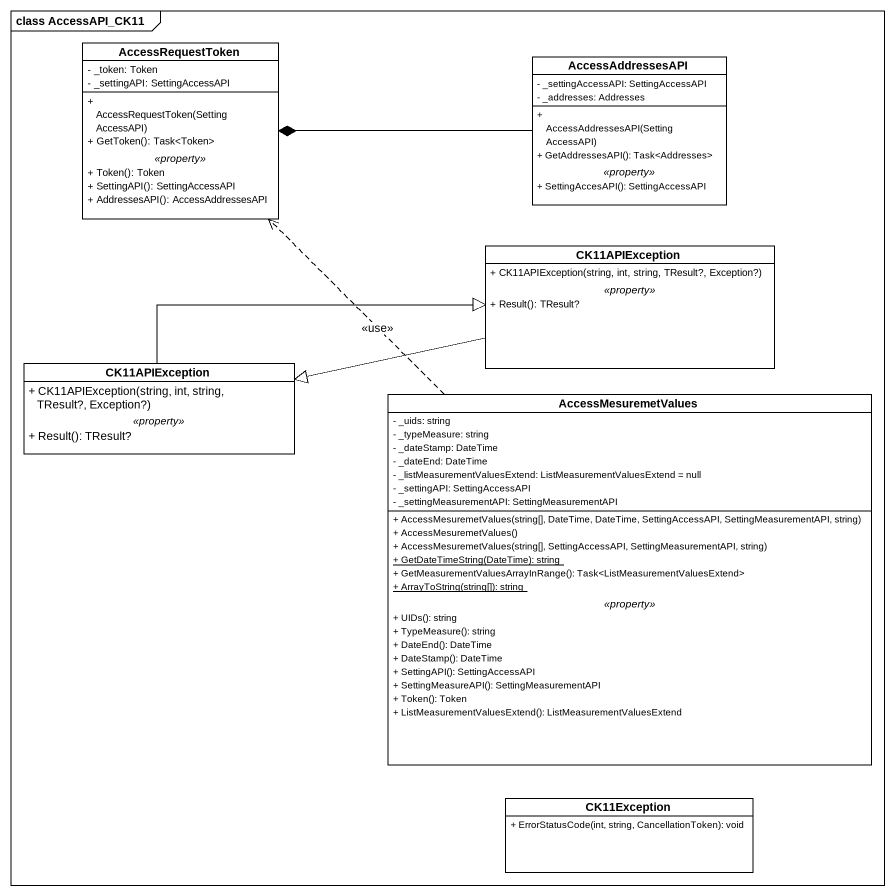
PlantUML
@startuml
mainframe class AccessAPI_CK11
hide circle
hide empty members
skinparam classAttributeIconSize 0
class AccessRequestToken {
  - _token: Token
  - _settingAPI: SettingAccessAPI
  --
  + AccessRequestToken(SettingAccessAPI)
  + GetToken(): Task<Token>
  .. <<property>> ..
  + Token(): Token
  + SettingAPI(): SettingAccessAPI
  + AddressesAPI(): AccessAddressesAPI
}
class AccessAddressesAPI {
  - _settingAccessAPI: SettingAccessAPI
  - _addresses: Addresses
  --
  + AccessAddressesAPI(SettingAccessAPI)
  + GetAddressesAPI(): Task<Addresses>
  .. <<property>> ..
  + SettingAccesAPI(): SettingAccessAPI
}
class CK11APIException {
  + CK11APIException(string, int, string, TResult?, Exception?)
  .. <<property>> ..
  + Result(): TResult?
}
class "CK11APIException" as CK11APIException_2 {
  + CK11APIException(string, int, string, TResult?, Exception?)
  .. <<property>> ..
  + Result(): TResult?
}
class AccessMesuremetValues {
  - _uids: string
  - _typeMeasure: string
  - _dateStamp: DateTime
  - _dateEnd: DateTime
  - _listMeasurementValuesExtend: ListMeasurementValuesExtend = null
  - _settingAPI: SettingAccessAPI
  - _settingMeasurementAPI: SettingMeasurementAPI
  --
  + AccessMesuremetValues(string[], DateTime, DateTime, SettingAccessAPI, SettingMeasurementAPI, string)
  + AccessMesuremetValues()
  + AccessMesuremetValues(string[], SettingAccessAPI, SettingMeasurementAPI, string)
  {static} + GetDateTimeString(DateTime): string
  + GetMeasurementValuesArrayInRange(): Task<ListMeasurementValuesExtend>
  {static} + ArrayToString(string[]): string
  .. <<property>> ..
  + UIDs(): string
  + TypeMeasure(): string
  + DateEnd(): DateTime
  + DateStamp(): DateTime
  + SettingAPI(): SettingAccessAPI
  + SettingMeasureAPI(): SettingMeasurementAPI
  + Token(): Token
  + ListMeasurementValuesExtend(): ListMeasurementValuesExtend
}
class CK11Exception {
  + ErrorStatusCode(int, string, CancellationToken): void
}
AccessAddressesAPI -left-* AccessRequestToken
CK11APIException -left-|> CK11APIException_2
CK11APIException_2 -right-|> CK11APIException
AccessMesuremetValues .up.> AccessRequestToken : <<use>>
@enduml
